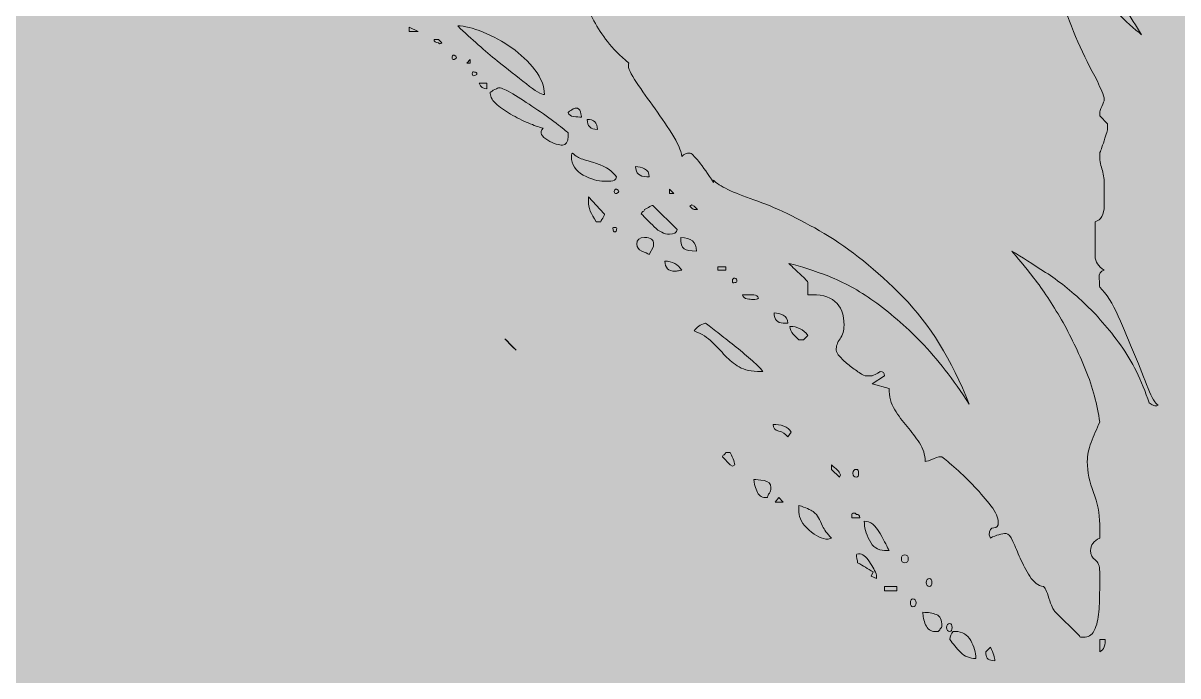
# Model space of a CAD drawing. Extents: x 885 to 2116, y -2379 to -620.
# Drawn here: x 1962.6 to 2052.8, y -774.4 to -723.3 of the extents above; entities that cross this region are included whole.
import ezdxf

# ---------------------------------------------------------------- set-up
doc = ezdxf.new("R2010")
doc.units = 0
doc.header["$MEASUREMENT"] = 0
doc.layers.add('Layer 1', color=7, linetype='Continuous')

# ---------------------------------------------------------------- blocks, each defined once
blk = doc.blocks.new('block 4')
at = {"layer": 'Layer 1', "true_color": 0x2e3543}
h = blk.add_hatch(color=159, dxfattribs=at)
h.dxf.hatch_style = 2
h.paths.add_polyline_path([(2116.111, -2379.24), (884.786, -2379.24), (884.786, -620.208), (2116.111, -620.208)])
blk = doc.blocks.new('block 3')
at = {"layer": 'Layer 1'}
blk.add_blockref('block 4', (0, 0), dxfattribs=at)
blk = doc.blocks.new('block 5')
at = {"layer": 'Layer 1', "true_color": 0xebe715}
h = blk.add_hatch(color=2, dxfattribs=at)
h.dxf.hatch_style = 2
edge = h.paths.add_edge_path()
edge.add_spline(control_points=[(2001.089, -748.887), (2000.776, -748.622), (2000.511, -748.285), (2000.208, -748.003), (2000.506, -748.348), (2000.801, -748.656), (2001.089, -748.887)], knot_values=[0, 0, 0, 0, 1, 1, 1, 2, 2, 2, 2], degree=3, periodic=1)
at = {"layer": 'Layer 1', "lineweight": 0}
for points in [[(1993.432, -723.977), (1992.728, -723.977), (1992.728, -723.624), (1993.432, -723.977)], [(1997.481, -726.178), (1997.481, -726.443), (1997.216, -726.443), (1997.481, -726.178)], [(2013.059, -736.651), (2013.059, -736.302), (2013.41, -736.651), (2013.059, -736.651)], [(2016.845, -742.637), (2016.845, -742.372), (2017.46, -742.372), (2017.46, -742.637), (2016.845, -742.637)], [(2021.949, -760.768), (2021.333, -760.768), (2021.598, -760.418), (2021.949, -760.768)], [(2029.871, -767.371), (2030.839, -767.371), (2030.839, -767.723), (2029.871, -767.723), (2029.871, -767.371)]]:
    blk.add_lwpolyline(points, dxfattribs=at)
for points, knots in [([(2085.856, -929.007), (2085.63, -928.87), (2085.406, -928.746), (2085.18, -928.61), (2085.18, -928.61), (2085.18, -716.487), (2085.18, -716.487), (2085.18, -682.754), (2057.734, -655.309), (2024, -655.309), (2024, -655.309), (976.897, -655.309), (976.897, -655.309), (943.162, -655.309), (915.717, -682.754), (915.717, -716.487), (915.717, -716.487), (915.717, -928.61), (915.717, -928.61), (915.491, -928.746), (915.267, -928.87), (915.04, -929.007), (915.04, -929.007), (915.281, -929.052), (915.717, -929.139), (915.717, -929.139), (915.717, -2282.962), (915.717, -2282.962), (915.717, -2316.695), (943.162, -2344.138), (976.897, -2344.138), (976.897, -2344.138), (2024, -2344.138), (2024, -2344.138), (2057.734, -2344.138), (2085.18, -2316.695), (2085.18, -2282.962), (2085.18, -2282.962), (2085.18, -929.139), (2085.18, -929.139), (2085.615, -929.052), (2085.856, -929.007), (2085.856, -929.007)], [0, 0, 0, 0, 1, 1, 1, 2, 2, 2, 3, 3, 3, 4, 4, 4, 5, 5, 5, 6, 6, 6, 7, 7, 7, 8, 8, 8, 9, 9, 9, 10, 10, 10, 11, 11, 11, 12, 12, 12, 13, 13, 13, 14, 14, 14, 14]), ([(2036.465, -682.379), (2036.412, -682.589), (2036.413, -682.754), (2036.473, -682.873), (2036.705, -683.461), (2037.044, -683.931), (2037.483, -684.283), (2037.924, -684.632), (2038.437, -684.692), (2039.025, -684.459), (2039.318, -684.34), (2039.538, -684.209), (2039.684, -684.061), (2039.75, -683.996), (2039.886, -683.942), (2039.982, -683.883), (2042.195, -684.972), (2044.279, -686.271), (2046.211, -687.769), (2046.367, -688.272), (2046.519, -688.778), (2046.638, -689.299), (2046.783, -689.945), (2046.887, -690.59), (2046.945, -691.236), (2047.003, -691.881), (2047.034, -692.41), (2047.034, -692.819), (2047.034, -693.289), (2046.916, -693.67), (2046.683, -693.962), (2046.446, -694.259), (2046.33, -694.7), (2046.33, -695.285), (2046.33, -696.107), (2046.491, -696.883), (2046.813, -697.617), (2047.136, -698.351), (2047.298, -699.07), (2047.298, -699.772), (2047.298, -700.244), (2047.238, -700.654), (2047.122, -701.007), (2047.003, -701.356), (2046.945, -701.769), (2046.945, -702.237), (2046.945, -702.237), (2046.945, -702.855), (2046.945, -702.855), (2046.945, -703.031), (2046.975, -703.176), (2047.034, -703.292), (2047.034, -703.353), (2047.092, -703.515), (2047.21, -703.779), (2047.326, -704.043), (2047.356, -704.206), (2047.298, -704.262), (2047.298, -704.322), (2047.21, -704.379), (2047.034, -704.439), (2046.857, -704.499), (2046.739, -704.555), (2046.683, -704.615), (2046.622, -704.671), (2046.55, -704.777), (2046.462, -704.922), (2046.374, -705.07), (2046.33, -705.172), (2046.33, -705.229), (2046.33, -705.642), (2046.388, -705.921), (2046.506, -706.065), (2046.622, -706.213), (2046.739, -706.33), (2046.857, -706.417), (2046.975, -706.506), (2047.092, -706.58), (2047.21, -706.64), (2047.326, -706.696), (2047.386, -706.845), (2047.386, -707.077), (2047.386, -707.137), (2047.37, -707.165), (2047.342, -707.165), (2047.312, -707.165), (2047.298, -707.197), (2047.298, -707.254), (2047.298, -707.254), (2047.298, -707.43), (2047.298, -707.43), (2047.298, -707.43), (2047.122, -707.782), (2047.122, -707.782), (2047.064, -707.903), (2047.034, -707.987), (2047.034, -708.047), (2047.034, -708.163), (2047.078, -708.442), (2047.166, -708.883), (2047.254, -709.324), (2047.298, -709.575), (2047.298, -709.631), (2047.298, -709.691), (2047.254, -709.807), (2047.166, -709.984), (2047.078, -710.16), (2047.034, -710.277), (2047.034, -710.337), (2047.034, -710.337), (2047.034, -710.597), (2047.034, -710.597), (2047.034, -710.717), (2047.064, -710.834), (2047.122, -710.95), (2047.18, -711.07), (2047.238, -711.159), (2047.298, -711.215), (2047.415, -711.511), (2047.503, -711.934), (2047.562, -712.492), (2047.619, -713.049), (2047.649, -713.388), (2047.649, -713.504), (2047.649, -713.564), (2047.547, -713.755), (2047.342, -714.075), (2047.136, -714.4), (2047.034, -714.619), (2047.034, -714.735), (2047.034, -714.795), (2047.078, -714.897), (2047.166, -715.045), (2047.254, -715.19), (2047.298, -715.296), (2047.298, -715.352), (2047.298, -715.352), (2047.298, -715.529), (2047.298, -715.529), (2047.298, -715.529), (2047.386, -715.705), (2047.386, -715.705), (2047.386, -716.114), (2047.21, -716.425), (2046.857, -716.629), (2046.506, -716.834), (2046.33, -717.173), (2046.33, -717.642), (2046.33, -717.818), (2046.432, -718.139), (2046.638, -718.608), (2046.843, -719.077), (2047.122, -719.621), (2047.475, -720.238), (2047.825, -720.852), (2048.222, -721.501), (2048.662, -722.174), (2049.102, -722.848), (2049.527, -723.536), (2049.938, -724.242), (2049.938, -724.242), (2049.762, -724.065), (2049.762, -724.065), (2048.411, -723.011), (2047.21, -721.631), (2046.153, -719.928), (2045.097, -718.227), (2044.217, -716.439), (2043.513, -714.559), (2042.81, -712.682), (2042.324, -710.82), (2042.062, -708.971), (2041.797, -707.123), (2041.811, -705.493), (2042.104, -704.086), (2041.753, -705.377), (2041.577, -706.978), (2041.577, -708.883), (2041.577, -710.791), (2041.753, -712.816), (2042.104, -714.958), (2042.457, -717.098), (2042.998, -719.285), (2043.734, -721.515), (2044.466, -723.744), (2045.39, -725.857), (2046.506, -727.85), (2046.622, -728.146), (2046.739, -728.407), (2046.857, -728.644), (2046.975, -728.876), (2047.034, -729.113), (2047.034, -729.346), (2047.034, -729.406), (2046.975, -729.568), (2046.857, -729.832), (2046.739, -730.093), (2046.683, -730.256), (2046.683, -730.316), (2046.683, -730.316), (2046.683, -730.58), (2046.683, -730.58), (2046.683, -730.58), (2047.298, -731.194), (2047.298, -731.194), (2047.298, -731.194), (2047.298, -731.547), (2047.298, -731.547), (2047.298, -731.667), (2047.21, -731.988), (2047.034, -732.517), (2046.857, -733.042), (2046.739, -733.367), (2046.683, -733.483), (2046.683, -733.483), (2046.683, -733.572), (2046.683, -733.572), (2046.683, -733.984), (2046.739, -734.365), (2046.857, -734.714), (2046.975, -735.067), (2047.034, -735.451), (2047.034, -735.861), (2047.034, -736.27), (2047.034, -736.845), (2047.034, -737.575), (2047.034, -738.312), (2046.799, -738.735), (2046.33, -738.852), (2046.33, -738.852), (2046.33, -740.259), (2046.33, -740.259), (2046.33, -740.672), (2046.33, -741.095), (2046.33, -741.536), (2046.33, -741.977), (2046.563, -742.344), (2047.034, -742.637), (2046.739, -742.697), (2046.607, -742.915), (2046.638, -743.296), (2046.667, -743.681), (2046.683, -743.9), (2046.683, -743.956), (2047.21, -744.485), (2047.694, -745.25), (2048.134, -746.245), (2048.573, -747.243), (2048.998, -748.242), (2049.411, -749.24), (2049.82, -750.238), (2050.173, -751.117), (2050.466, -751.879), (2050.76, -752.644), (2051.023, -753.082), (2051.259, -753.198), (2051.141, -753.318), (2050.907, -753.258), (2050.554, -753.025), (2049.967, -751.261), (2049.219, -749.752), (2048.31, -748.489), (2047.4, -747.229), (2046.446, -746.129), (2045.45, -745.191), (2044.451, -744.252), (2043.453, -743.459), (2042.457, -742.813), (2041.458, -742.168), (2040.578, -741.611), (2039.817, -741.141), (2040.226, -741.611), (2040.799, -742.316), (2041.533, -743.254), (2042.266, -744.192), (2042.986, -745.279), (2043.69, -746.51), (2044.393, -747.741), (2045.023, -749.049), (2045.582, -750.425), (2046.139, -751.804), (2046.506, -753.169), (2046.683, -754.521), (2046.446, -755.046), (2046.226, -755.575), (2046.021, -756.104), (2045.815, -756.634), (2045.714, -757.131), (2045.714, -757.6), (2045.714, -758.422), (2045.875, -759.23), (2046.197, -760.02), (2046.52, -760.813), (2046.683, -761.649), (2046.683, -762.528), (2046.683, -762.528), (2046.683, -763.586), (2046.683, -763.586), (2046.212, -763.822), (2045.977, -764.143), (2045.977, -764.553), (2045.977, -764.905), (2046.095, -765.156), (2046.33, -765.3), (2046.563, -765.449), (2046.683, -765.755), (2046.683, -766.224), (2046.683, -766.461), (2046.683, -766.856), (2046.683, -767.413), (2046.683, -767.974), (2046.667, -768.545), (2046.638, -769.131), (2046.607, -769.716), (2046.506, -770.232), (2046.33, -770.672), (2046.153, -771.11), (2045.889, -771.332), (2045.538, -771.332), (2045.538, -771.332), (2045.362, -771.332), (2045.362, -771.332), (2045.362, -771.332), (2045.185, -771.332), (2045.185, -771.332), (2045.127, -771.332), (2045.097, -771.3), (2045.097, -771.244), (2045.097, -771.244), (2043.161, -769.307), (2043.161, -769.307), (2043.042, -769.191), (2042.898, -768.852), (2042.721, -768.295), (2042.545, -767.738), (2042.399, -767.431), (2042.28, -767.371), (2041.87, -767.311), (2041.518, -767.05), (2041.224, -766.577), (2040.931, -766.108), (2040.681, -765.639), (2040.476, -765.17), (2040.27, -764.701), (2040.081, -764.26), (2039.905, -763.85), (2039.728, -763.441), (2039.552, -763.233), (2039.376, -763.233), (2039.025, -763.233), (2038.614, -763.353), (2038.144, -763.586), (2038.144, -763.586), (2038.056, -763.322), (2038.056, -763.322), (2038.056, -762.969), (2038.173, -762.792), (2038.407, -762.792), (2038.642, -762.792), (2038.76, -762.648), (2038.76, -762.351), (2038.76, -762.002), (2038.57, -761.576), (2038.189, -761.078), (2037.806, -760.581), (2037.381, -760.08), (2036.912, -759.579), (2036.441, -759.081), (2035.957, -758.612), (2035.46, -758.171), (2034.961, -757.73), (2034.592, -757.424), (2034.36, -757.247), (2034.242, -757.191), (2034.021, -757.233), (2033.7, -757.381), (2033.376, -757.526), (2033.157, -757.6), (2033.039, -757.6), (2033.039, -757.071), (2032.893, -756.588), (2032.599, -756.146), (2032.305, -755.709), (2031.982, -755.283), (2031.631, -754.873), (2031.278, -754.461), (2030.956, -754.023), (2030.663, -753.55), (2030.368, -753.082), (2030.222, -752.524), (2030.222, -751.879), (2030.222, -751.879), (2028.903, -751.526), (2028.903, -751.526), (2028.903, -751.526), (2029.871, -750.912), (2029.871, -750.912), (2029.871, -750.676), (2029.753, -750.559), (2029.519, -750.559), (2029.46, -750.619), (2029.372, -750.676), (2029.254, -750.736), (2029.254, -750.736), (2028.903, -750.912), (2028.903, -750.912), (2028.903, -750.912), (2028.462, -750.912), (2028.462, -750.912), (2028.344, -750.912), (2028.155, -750.824), (2027.891, -750.648), (2027.626, -750.471), (2027.361, -750.281), (2027.098, -750.076), (2026.834, -749.871), (2026.6, -749.649), (2026.393, -749.413), (2026.187, -749.18), (2026.086, -749.004), (2026.086, -748.887), (2026.086, -748.595), (2026.187, -748.302), (2026.393, -748.005), (2026.6, -747.713), (2026.702, -747.36), (2026.702, -746.951), (2026.702, -745.25), (2025.764, -744.457), (2023.885, -744.573), (2023.885, -744.573), (2023.885, -743.607), (2023.885, -743.607), (2023.885, -743.547), (2023.709, -743.357), (2023.358, -743.032), (2023.005, -742.711), (2022.682, -742.404), (2022.39, -742.108), (2023.328, -742.344), (2024.37, -742.682), (2025.513, -743.12), (2026.657, -743.561), (2027.83, -744.207), (2029.035, -745.057), (2030.236, -745.91), (2031.469, -746.979), (2032.732, -748.27), (2033.993, -749.561), (2035.24, -751.176), (2036.473, -753.11), (2035.122, -749.649), (2033.405, -746.862), (2031.323, -744.75), (2029.24, -742.637), (2027.187, -740.979), (2025.162, -739.776), (2023.137, -738.573), (2021.303, -737.695), (2019.661, -737.137), (2018.017, -736.58), (2016.961, -736.065), (2016.492, -735.596), (2016.492, -735.596), (2016.492, -735.772), (2016.492, -735.772), (2016.081, -735.127), (2015.7, -734.584), (2015.347, -734.143), (2014.996, -733.702), (2014.76, -733.483), (2014.643, -733.483), (2014.409, -733.483), (2014.204, -733.572), (2014.028, -733.748), (2013.968, -733.279), (2013.705, -732.679), (2013.236, -731.942), (2012.765, -731.211), (2012.268, -730.478), (2011.738, -729.744), (2011.211, -729.011), (2010.74, -728.333), (2010.331, -727.719), (2009.92, -727.102), (2009.772, -726.679), (2009.89, -726.443), (2009.186, -725.857), (2008.627, -725.3), (2008.218, -724.77), (2007.808, -724.242), (2007.455, -723.699), (2007.162, -723.141), (2006.867, -722.583), (2006.56, -722.04), (2006.238, -721.515), (2005.915, -720.986), (2005.548, -720.428), (2005.137, -719.839), (2004.844, -719.49), (2004.447, -719.152), (2003.95, -718.831), (2003.451, -718.506), (2002.938, -718.185), (2002.409, -717.86), (2001.881, -717.539), (2001.396, -717.201), (2000.957, -716.848), (2000.516, -716.495), (2000.209, -716.114), (2000.033, -715.705), (2000.033, -715.705), (2000.209, -715.352), (2000.209, -715.352), (2000.267, -715.236), (2000.326, -715.148), (2000.385, -715.088), (2000.267, -714.502), (2000.003, -714.075), (1999.592, -713.811), (1999.181, -713.546), (1998.742, -713.299), (1998.273, -713.063), (1997.802, -712.831), (1997.377, -712.58), (1996.996, -712.315), (1996.613, -712.051), (1996.424, -711.656), (1996.424, -711.127), (1993.96, -710.012), (1992.036, -709.032), (1990.659, -708.178), (1989.28, -707.328), (1988.355, -706.608), (1987.887, -706.023), (1989.176, -706.784), (1990.585, -707.342), (1992.112, -707.695), (1992.112, -707.695), (1992.112, -707.43), (1992.112, -707.43), (1992.112, -707.43), (1992.463, -707.782), (1992.463, -707.782), (1995.045, -708.428), (1997.393, -708.562), (1999.506, -708.178), (2001.617, -707.797), (2003.347, -707.462), (2004.698, -707.165), (2004.111, -707.165), (2003.275, -707.095), (2002.19, -706.947), (2001.104, -706.802), (1999.915, -706.566), (1998.624, -706.241), (1997.333, -705.921), (1996.014, -705.479), (1994.664, -704.922), (1993.313, -704.365), (1992.112, -703.705), (1991.056, -702.943), (1991.056, -702.943), (1991.056, -702.855), (1991.056, -702.855), (1991.056, -702.855), (1990.432, -702.423), (1990.432, -702.423), (1990.296, -702.302), (1990.095, -702.183), (1989.999, -702.061), (1989.999, -702.061), (1989.911, -702.061), (1989.911, -702.061), (1989.5, -701.709), (1989.015, -701.328), (1988.458, -700.919), (1987.9, -700.509), (1987.387, -700.11), (1986.918, -699.73), (1986.447, -699.349), (1986.038, -699.024), (1985.685, -698.76), (1985.335, -698.495), (1985.158, -698.336), (1985.158, -698.276), (1985.04, -698.044), (1984.907, -697.719), (1984.761, -697.31), (1984.615, -696.897), (1984.454, -696.488), (1984.278, -696.075), (1984.101, -695.666), (1983.925, -695.285), (1983.751, -694.932), (1983.574, -694.58), (1983.398, -694.315), (1983.221, -694.139), (1983.103, -694.022), (1982.839, -693.92), (1982.429, -693.832), (1982.019, -693.744), (1981.754, -693.73), (1981.638, -693.79), (1981.814, -693.028), (1981.652, -692.308), (1981.152, -691.631), (1980.653, -690.957), (1980.066, -690.312), (1979.393, -689.694), (1978.717, -689.08), (1978.057, -688.505), (1977.412, -687.98), (1976.766, -687.451), (1976.385, -686.953), (1976.269, -686.481), (1976.15, -685.955), (1976.15, -685.514), (1976.269, -685.162), (1976.385, -684.809), (1976.269, -684.4), (1975.916, -683.931), (1975.622, -683.578), (1975.241, -683.197), (1974.772, -682.784), (1974.302, -682.375), (1973.773, -681.994), (1973.188, -681.641), (1972.6, -681.289), (1972.013, -680.996), (1971.427, -680.763), (1970.84, -680.526), (1970.341, -680.41), (1969.93, -680.41), (1969.579, -680.41), (1969.271, -680.484), (1969.006, -680.629), (1968.743, -680.777), (1968.434, -680.851), (1968.082, -680.851), (1967.907, -680.851), (1967.627, -680.763), (1967.246, -680.586), (1966.944, -680.447), (1966.594, -680.291), (1966.237, -680.131), (1966.237, -680.131), (2024, -680.131), (2024, -680.131), (2028.384, -680.131), (2032.57, -680.951), (2036.465, -682.379)], [0, 0, 0, 0, 1, 1, 1, 2, 2, 2, 3, 3, 3, 4, 4, 4, 5, 5, 5, 6, 6, 6, 7, 7, 7, 8, 8, 8, 9, 9, 9, 10, 10, 10, 11, 11, 11, 12, 12, 12, 13, 13, 13, 14, 14, 14, 15, 15, 15, 16, 16, 16, 17, 17, 17, 18, 18, 18, 19, 19, 19, 20, 20, 20, 21, 21, 21, 22, 22, 22, 23, 23, 23, 24, 24, 24, 25, 25, 25, 26, 26, 26, 27, 27, 27, 28, 28, 28, 29, 29, 29, 30, 30, 30, 31, 31, 31, 32, 32, 32, 33, 33, 33, 34, 34, 34, 35, 35, 35, 36, 36, 36, 37, 37, 37, 38, 38, 38, 39, 39, 39, 40, 40, 40, 41, 41, 41, 42, 42, 42, 43, 43, 43, 44, 44, 44, 45, 45, 45, 46, 46, 46, 47, 47, 47, 48, 48, 48, 49, 49, 49, 50, 50, 50, 51, 51, 51, 52, 52, 52, 53, 53, 53, 54, 54, 54, 55, 55, 55, 56, 56, 56, 57, 57, 57, 58, 58, 58, 59, 59, 59, 60, 60, 60, 61, 61, 61, 62, 62, 62, 63, 63, 63, 64, 64, 64, 65, 65, 65, 66, 66, 66, 67, 67, 67, 68, 68, 68, 69, 69, 69, 70, 70, 70, 71, 71, 71, 72, 72, 72, 73, 73, 73, 74, 74, 74, 75, 75, 75, 76, 76, 76, 77, 77, 77, 78, 78, 78, 79, 79, 79, 80, 80, 80, 81, 81, 81, 82, 82, 82, 83, 83, 83, 84, 84, 84, 85, 85, 85, 86, 86, 86, 87, 87, 87, 88, 88, 88, 89, 89, 89, 90, 90, 90, 91, 91, 91, 92, 92, 92, 93, 93, 93, 94, 94, 94, 95, 95, 95, 96, 96, 96, 97, 97, 97, 98, 98, 98, 99, 99, 99, 100, 100, 100, 101, 101, 101, 102, 102, 102, 103, 103, 103, 104, 104, 104, 105, 105, 105, 106, 106, 106, 107, 107, 107, 108, 108, 108, 109, 109, 109, 110, 110, 110, 111, 111, 111, 112, 112, 112, 113, 113, 113, 114, 114, 114, 115, 115, 115, 116, 116, 116, 117, 117, 117, 118, 118, 118, 119, 119, 119, 120, 120, 120, 121, 121, 121, 122, 122, 122, 123, 123, 123, 124, 124, 124, 125, 125, 125, 126, 126, 126, 127, 127, 127, 128, 128, 128, 129, 129, 129, 130, 130, 130, 131, 131, 131, 132, 132, 132, 133, 133, 133, 134, 134, 134, 135, 135, 135, 136, 136, 136, 137, 137, 137, 138, 138, 138, 139, 139, 139, 140, 140, 140, 141, 141, 141, 142, 142, 142, 143, 143, 143, 144, 144, 144, 145, 145, 145, 146, 146, 146, 147, 147, 147, 148, 148, 148, 149, 149, 149, 150, 150, 150, 151, 151, 151, 152, 152, 152, 153, 153, 153, 154, 154, 154, 155, 155, 155, 156, 156, 156, 157, 157, 157, 158, 158, 158, 159, 159, 159, 160, 160, 160, 161, 161, 161, 162, 162, 162, 163, 163, 163, 164, 164, 164, 165, 165, 165, 166, 166, 166, 167, 167, 167, 168, 168, 168, 169, 169, 169, 170, 170, 170, 171, 171, 171, 172, 172, 172, 173, 173, 173, 174, 174, 174, 175, 175, 175, 176, 176, 176, 177, 177, 177, 178, 178, 178, 179, 179, 179, 180, 180, 180, 181, 181, 181, 182, 182, 182, 183, 183, 183, 184, 184, 184, 185, 185, 185, 186, 186, 186, 187, 187, 187, 188, 188, 188, 189, 189, 189, 190, 190, 190, 191, 191, 191, 192, 192, 192, 193, 193, 193, 194, 194, 194, 195, 195, 195, 196, 196, 196, 197, 197, 197, 198, 198, 198, 199, 199, 199, 200, 200, 200, 201, 201, 201, 202, 202, 202, 203, 203, 203, 204, 204, 204, 205, 205, 205, 206, 206, 206, 207, 207, 207, 208, 208, 208, 209, 209, 209, 210, 210, 210, 211, 211, 211, 212, 212, 212, 213, 213, 213, 214, 214, 214, 215, 215, 215, 216, 216, 216, 217, 217, 217, 217]), ([(1996.512, -723.536), (1997.04, -723.536), (1997.699, -723.699), (1998.493, -724.023), (1999.285, -724.344), (2000.033, -724.757), (2000.737, -725.254), (2001.44, -725.755), (2002.042, -726.326), (2002.541, -726.972), (2003.04, -727.617), (2003.289, -728.263), (2003.289, -728.908), (2003.054, -728.908), (2002.585, -728.63), (2001.881, -728.072), (2001.178, -727.515), (2000.414, -726.912), (1999.592, -726.266), (1998.654, -725.504), (1997.625, -724.594), (1996.512, -723.536)], [0, 0, 0, 0, 1, 1, 1, 2, 2, 2, 3, 3, 3, 4, 4, 4, 5, 5, 5, 6, 6, 6, 7, 7, 7, 7]), ([(1995.015, -724.594), (1995.015, -724.594), (1995.28, -724.859), (1995.28, -724.859), (1995.222, -724.919), (1995.162, -724.947), (1995.103, -724.947), (1995.103, -724.947), (1995.015, -724.859), (1995.015, -724.859), (1994.781, -724.859), (1994.664, -724.77), (1994.664, -724.594), (1994.664, -724.594), (1995.015, -724.594), (1995.015, -724.594)], [0, 0, 0, 0, 1, 1, 1, 2, 2, 2, 3, 3, 3, 4, 4, 4, 5, 5, 5, 5]), ([(1996.248, -725.825), (1996.483, -725.945), (1996.483, -726.062), (1996.248, -726.178), (1996.13, -726.178), (1996.071, -726.122), (1996.071, -726.002), (1996.071, -725.885), (1996.13, -725.825), (1996.248, -725.825)], [0, 0, 0, 0, 1, 1, 1, 2, 2, 2, 3, 3, 3, 3]), ([(1998.008, -727.279), (1998.008, -727.367), (1997.95, -727.409), (1997.832, -727.409), (1997.714, -727.469), (1997.657, -727.427), (1997.657, -727.279), (1997.657, -727.134), (1997.714, -727.088), (1997.832, -727.148), (1997.95, -727.148), (1998.008, -727.191), (1998.008, -727.279)], [0, 0, 0, 0, 1, 1, 1, 2, 2, 2, 3, 3, 3, 4, 4, 4, 4]), ([(1998.8, -728.026), (1998.8, -728.026), (1998.8, -728.467), (1998.8, -728.467), (1998.505, -728.467), (1998.301, -728.319), (1998.185, -728.026), (1998.185, -728.026), (1998.8, -728.026), (1998.8, -728.026)], [0, 0, 0, 0, 1, 1, 1, 2, 2, 2, 3, 3, 3, 3]), ([(2002.19, -731.194), (2001.749, -731.018), (2001.294, -730.799), (2000.825, -730.534), (2000.354, -730.27), (1999.945, -729.995), (1999.592, -729.698), (1999.241, -729.406), (1999.064, -729.113), (1999.064, -728.82), (1999.064, -728.82), (1999.064, -728.732), (1999.064, -728.732), (1999.123, -728.672), (1999.241, -728.598), (1999.417, -728.509), (1999.592, -728.422), (1999.71, -728.379), (1999.768, -728.379), (1999.945, -728.379), (2000.298, -728.541), (2000.825, -728.862), (2001.354, -729.187), (2001.926, -729.554), (2002.541, -729.963), (2003.158, -730.376), (2003.714, -730.771), (2004.213, -731.152), (2004.712, -731.533), (2005.019, -731.783), (2005.137, -731.899), (2005.137, -731.899), (2005.137, -732.164), (2005.137, -732.164), (2005.137, -732.633), (2004.99, -732.866), (2004.698, -732.866), (2004.58, -732.866), (2004.419, -732.838), (2004.213, -732.778), (2004.006, -732.721), (2003.788, -732.619), (2003.553, -732.471), (2003.319, -732.326), (2003.158, -732.178), (2003.07, -732.03), (2002.982, -731.885), (2003.026, -731.723), (2003.202, -731.547), (2002.966, -731.49), (2002.629, -731.371), (2002.19, -731.194)], [0, 0, 0, 0, 1, 1, 1, 2, 2, 2, 3, 3, 3, 4, 4, 4, 5, 5, 5, 6, 6, 6, 7, 7, 7, 8, 8, 8, 9, 9, 9, 10, 10, 10, 11, 11, 11, 12, 12, 12, 13, 13, 13, 14, 14, 14, 15, 15, 15, 16, 16, 16, 17, 17, 17, 17]), ([(2005.137, -730.316), (2005.195, -730.256), (2005.299, -730.182), (2005.446, -730.093), (2005.592, -730.005), (2005.694, -729.963), (2005.754, -729.963), (2005.93, -729.963), (2006.047, -730.065), (2006.105, -730.27), (2006.164, -730.478), (2006.193, -730.609), (2006.193, -730.668), (2006.017, -730.668), (2005.812, -730.654), (2005.578, -730.623), (2005.343, -730.594), (2005.195, -730.492), (2005.137, -730.316)], [0, 0, 0, 0, 1, 1, 1, 2, 2, 2, 3, 3, 3, 4, 4, 4, 5, 5, 5, 6, 6, 6, 6]), ([(2006.634, -730.845), (2007.162, -730.845), (2007.427, -731.106), (2007.427, -731.635), (2006.899, -731.635), (2006.634, -731.371), (2006.634, -730.845)], [0, 0, 0, 0, 1, 1, 1, 2, 2, 2, 2]), ([(2006.326, -735.201), (2005.71, -734.876), (2005.402, -734.393), (2005.402, -733.748), (2005.402, -733.748), (2005.402, -733.66), (2005.402, -733.66), (2005.402, -733.543), (2005.432, -733.483), (2005.49, -733.483), (2005.724, -733.72), (2005.987, -733.878), (2006.282, -733.967), (2006.574, -734.054), (2006.867, -734.143), (2007.162, -734.231), (2007.455, -734.319), (2007.747, -734.439), (2008.042, -734.584), (2008.335, -734.732), (2008.627, -734.979), (2008.922, -735.332), (2008.864, -735.568), (2008.716, -735.685), (2008.483, -735.685), (2008.246, -735.685), (2008.072, -735.685), (2007.954, -735.685), (2007.484, -735.685), (2006.941, -735.522), (2006.326, -735.201)], [0, 0, 0, 0, 1, 1, 1, 2, 2, 2, 3, 3, 3, 4, 4, 4, 5, 5, 5, 6, 6, 6, 7, 7, 7, 8, 8, 8, 9, 9, 9, 10, 10, 10, 10]), ([(2010.419, -734.542), (2010.652, -734.542), (2010.888, -734.598), (2011.123, -734.714), (2011.358, -734.834), (2011.476, -735.039), (2011.476, -735.332), (2011.476, -735.332), (2011.299, -735.332), (2011.299, -735.332), (2010.712, -735.332), (2010.419, -735.067), (2010.419, -734.542)], [0, 0, 0, 0, 1, 1, 1, 2, 2, 2, 3, 3, 3, 4, 4, 4, 4]), ([(2008.747, -736.475), (2008.747, -736.358), (2008.804, -736.302), (2008.922, -736.302), (2009.157, -736.418), (2009.157, -736.535), (2008.922, -736.651), (2008.804, -736.651), (2008.747, -736.594), (2008.747, -736.475)], [0, 0, 0, 0, 1, 1, 1, 2, 2, 2, 3, 3, 3, 3]), ([(2007.954, -738.238), (2008.012, -738.238), (2007.998, -738.312), (2007.91, -738.457), (2007.823, -738.605), (2007.747, -738.735), (2007.691, -738.852), (2007.691, -738.852), (2007.338, -738.852), (2007.338, -738.852), (2006.927, -738.266), (2006.723, -737.737), (2006.723, -737.268), (2006.723, -737.268), (2006.723, -736.916), (2006.723, -736.916), (2006.723, -736.916), (2007.954, -738.238), (2007.954, -738.238)], [0, 0, 0, 0, 1, 1, 1, 2, 2, 2, 3, 3, 3, 4, 4, 4, 5, 5, 5, 6, 6, 6, 6]), ([(2010.858, -738.238), (2010.858, -738.178), (2010.903, -738.118), (2010.991, -738.062), (2011.079, -738.002), (2011.123, -737.942), (2011.123, -737.885), (2011.239, -737.825), (2011.372, -737.751), (2011.52, -737.663), (2011.664, -737.575), (2011.769, -737.561), (2011.827, -737.621), (2011.827, -737.621), (2013.675, -739.469), (2013.675, -739.469), (2013.617, -739.705), (2013.41, -739.822), (2013.059, -739.822), (2012.649, -739.822), (2012.252, -739.631), (2011.871, -739.247), (2011.488, -738.866), (2011.151, -738.531), (2010.858, -738.238)], [0, 0, 0, 0, 1, 1, 1, 2, 2, 2, 3, 3, 3, 4, 4, 4, 5, 5, 5, 6, 6, 6, 7, 7, 7, 8, 8, 8, 8]), ([(2014.643, -737.621), (2014.643, -737.621), (2014.82, -737.533), (2014.82, -737.533), (2014.82, -737.533), (2014.996, -737.621), (2014.996, -737.621), (2014.996, -737.621), (2015.084, -737.709), (2015.084, -737.709), (2015.084, -737.709), (2015.259, -737.885), (2015.259, -737.885), (2015.259, -737.885), (2014.996, -737.885), (2014.996, -737.885), (2014.936, -737.885), (2014.878, -737.857), (2014.82, -737.797), (2014.82, -737.797), (2014.643, -737.621), (2014.643, -737.621)], [0, 0, 0, 0, 1, 1, 1, 2, 2, 2, 3, 3, 3, 4, 4, 4, 5, 5, 5, 6, 6, 6, 7, 7, 7, 7]), ([(2008.922, -739.469), (2008.922, -739.586), (2008.878, -739.646), (2008.79, -739.646), (2008.703, -739.646), (2008.659, -739.586), (2008.659, -739.469), (2008.599, -739.353), (2008.643, -739.293), (2008.79, -739.293), (2008.936, -739.293), (2008.98, -739.353), (2008.922, -739.469)], [0, 0, 0, 0, 1, 1, 1, 2, 2, 2, 3, 3, 3, 4, 4, 4, 4]), ([(2011.123, -740.086), (2011.592, -740.086), (2011.827, -740.259), (2011.827, -740.612), (2011.827, -740.612), (2011.827, -740.789), (2011.827, -740.789), (2011.827, -740.789), (2011.476, -741.406), (2011.476, -741.406), (2011.358, -741.346), (2011.167, -741.258), (2010.903, -741.141), (2010.638, -741.025), (2010.507, -740.849), (2010.507, -740.612), (2010.507, -740.259), (2010.712, -740.086), (2011.123, -740.086)], [0, 0, 0, 0, 1, 1, 1, 2, 2, 2, 3, 3, 3, 4, 4, 4, 5, 5, 5, 6, 6, 6, 6]), ([(2013.94, -740.086), (2014.76, -740.086), (2015.172, -740.436), (2015.172, -741.141), (2014.702, -741.141), (2014.379, -741.085), (2014.204, -740.965), (2014.028, -740.849), (2013.94, -740.555), (2013.94, -740.086)], [0, 0, 0, 0, 1, 1, 1, 2, 2, 2, 3, 3, 3, 3]), ([(2014.028, -742.637), (2013.968, -742.637), (2013.88, -742.651), (2013.763, -742.682), (2013.645, -742.711), (2013.557, -742.725), (2013.499, -742.725), (2012.972, -742.725), (2012.707, -742.461), (2012.707, -741.935), (2013.292, -741.935), (2013.734, -742.168), (2014.028, -742.637)], [0, 0, 0, 0, 1, 1, 1, 2, 2, 2, 3, 3, 3, 4, 4, 4, 4]), ([(2017.989, -743.473), (2017.989, -743.328), (2018.045, -743.254), (2018.163, -743.254), (2018.282, -743.314), (2018.34, -743.385), (2018.34, -743.473), (2018.34, -743.561), (2018.282, -743.607), (2018.163, -743.607), (2018.045, -743.663), (2017.989, -743.621), (2017.989, -743.473)], [0, 0, 0, 0, 1, 1, 1, 2, 2, 2, 3, 3, 3, 4, 4, 4, 4]), ([(2018.781, -744.573), (2018.781, -744.573), (2019.22, -744.573), (2019.22, -744.573), (2019.336, -744.573), (2019.485, -744.573), (2019.661, -744.573), (2019.838, -744.573), (2019.954, -744.661), (2020.012, -744.838), (2019.954, -744.898), (2019.806, -744.926), (2019.573, -744.926), (2019.455, -744.926), (2019.308, -744.912), (2019.132, -744.88), (2018.956, -744.852), (2018.838, -744.75), (2018.781, -744.573)], [0, 0, 0, 0, 1, 1, 1, 2, 2, 2, 3, 3, 3, 4, 4, 4, 5, 5, 5, 6, 6, 6, 6]), ([(2021.245, -745.981), (2021.479, -745.981), (2021.714, -746.041), (2021.949, -746.157), (2022.183, -746.277), (2022.301, -746.482), (2022.301, -746.775), (2022.301, -746.775), (2021.949, -746.775), (2021.949, -746.775), (2021.479, -746.775), (2021.245, -746.51), (2021.245, -745.981)], [0, 0, 0, 0, 1, 1, 1, 2, 2, 2, 3, 3, 3, 4, 4, 4, 4]), ([(2017.416, -749.328), (2017.093, -748.975), (2016.756, -748.623), (2016.404, -748.27), (2016.052, -747.917), (2015.582, -747.624), (2014.996, -747.392), (2015.172, -747.099), (2015.465, -746.891), (2015.876, -746.775), (2016.109, -746.951), (2016.433, -747.201), (2016.845, -747.522), (2017.254, -747.847), (2017.68, -748.182), (2018.12, -748.535), (2018.56, -748.887), (2018.985, -749.24), (2019.397, -749.589), (2019.806, -749.942), (2020.13, -750.267), (2020.365, -750.559), (2020.365, -750.559), (2020.188, -750.559), (2020.188, -750.559), (2019.485, -750.559), (2018.926, -750.443), (2018.516, -750.207), (2018.106, -749.974), (2017.739, -749.677), (2017.416, -749.328)], [0, 0, 0, 0, 1, 1, 1, 2, 2, 2, 3, 3, 3, 4, 4, 4, 5, 5, 5, 6, 6, 6, 7, 7, 7, 8, 8, 8, 9, 9, 9, 10, 10, 10, 10]), ([(2022.478, -747.039), (2023.063, -747.039), (2023.534, -747.272), (2023.885, -747.741), (2023.885, -747.741), (2023.534, -748.094), (2023.534, -748.094), (2023.534, -748.094), (2023.181, -748.094), (2023.181, -748.094), (2023.063, -747.977), (2022.917, -747.829), (2022.74, -747.652), (2022.566, -747.48), (2022.478, -747.272), (2022.478, -747.039)], [0, 0, 0, 0, 1, 1, 1, 2, 2, 2, 3, 3, 3, 4, 4, 4, 5, 5, 5, 5]), ([(2001.089, -748.887), (2000.776, -748.622), (2000.511, -748.285), (2000.208, -748.003), (2000.506, -748.348), (2000.801, -748.656), (2001.089, -748.887)], [0, 0, 0, 0, 1, 1, 1, 2, 2, 2, 2]), ([(2021.598, -755.222), (2021.303, -755.166), (2021.156, -754.99), (2021.156, -754.697), (2021.45, -754.697), (2021.728, -754.739), (2021.993, -754.828), (2022.257, -754.916), (2022.448, -755.078), (2022.566, -755.311), (2022.566, -755.311), (2022.301, -755.664), (2022.301, -755.664), (2022.125, -755.431), (2021.89, -755.283), (2021.598, -755.222)], [0, 0, 0, 0, 1, 1, 1, 2, 2, 2, 3, 3, 3, 4, 4, 4, 5, 5, 5, 5]), ([(2018.163, -757.864), (2018.163, -757.864), (2017.989, -757.953), (2017.989, -757.953), (2017.989, -757.953), (2017.813, -757.864), (2017.813, -757.864), (2017.813, -757.864), (2017.195, -757.247), (2017.195, -757.247), (2017.195, -757.191), (2017.239, -757.131), (2017.328, -757.071), (2017.416, -757.015), (2017.46, -756.955), (2017.46, -756.894), (2017.46, -756.894), (2017.813, -756.894), (2017.813, -756.894), (2017.869, -757.015), (2017.945, -757.177), (2018.032, -757.381), (2018.12, -757.586), (2018.163, -757.748), (2018.163, -757.864)], [0, 0, 0, 0, 1, 1, 1, 2, 2, 2, 3, 3, 3, 4, 4, 4, 5, 5, 5, 6, 6, 6, 7, 7, 7, 8, 8, 8, 8]), ([(2026.437, -758.655), (2026.437, -758.655), (2026.351, -758.831), (2026.351, -758.831), (2026.351, -758.831), (2025.733, -758.217), (2025.733, -758.217), (2025.733, -758.217), (2025.733, -757.864), (2025.733, -757.864), (2025.792, -757.924), (2025.91, -758.027), (2026.086, -758.171), (2026.263, -758.32), (2026.351, -758.422), (2026.351, -758.482), (2026.351, -758.482), (2026.437, -758.655), (2026.437, -758.655)], [0, 0, 0, 0, 1, 1, 1, 2, 2, 2, 3, 3, 3, 4, 4, 4, 5, 5, 5, 6, 6, 6, 6]), ([(2027.405, -758.524), (2027.405, -758.32), (2027.494, -758.217), (2027.67, -758.217), (2027.786, -758.217), (2027.846, -758.32), (2027.846, -758.524), (2027.846, -758.732), (2027.786, -758.831), (2027.67, -758.831), (2027.494, -758.831), (2027.405, -758.732), (2027.405, -758.524)], [0, 0, 0, 0, 1, 1, 1, 2, 2, 2, 3, 3, 3, 4, 4, 4, 4]), ([(2020.453, -759.095), (2020.804, -759.156), (2020.98, -759.332), (2020.98, -759.625), (2020.98, -759.625), (2020.98, -759.801), (2020.98, -759.801), (2020.98, -759.917), (2020.922, -760.037), (2020.804, -760.154), (2020.746, -760.27), (2020.718, -760.358), (2020.718, -760.418), (2020.718, -760.418), (2020.541, -760.418), (2020.541, -760.418), (2020.247, -760.418), (2020.026, -760.242), (2019.88, -759.889), (2019.733, -759.536), (2019.661, -759.244), (2019.661, -759.008), (2019.838, -759.008), (2020.1, -759.039), (2020.453, -759.095)], [0, 0, 0, 0, 1, 1, 1, 2, 2, 2, 3, 3, 3, 4, 4, 4, 5, 5, 5, 6, 6, 6, 7, 7, 7, 8, 8, 8, 8]), ([(2023.181, -761.032), (2023.709, -761.209), (2024.076, -761.371), (2024.282, -761.515), (2024.486, -761.663), (2024.633, -761.826), (2024.721, -762.002), (2024.809, -762.179), (2024.911, -762.397), (2025.03, -762.662), (2025.146, -762.926), (2025.383, -763.233), (2025.733, -763.586), (2025.733, -763.586), (2025.469, -763.674), (2025.469, -763.674), (2025, -763.674), (2024.502, -763.441), (2023.974, -762.969), (2023.446, -762.5), (2023.181, -762.03), (2023.181, -761.561), (2023.181, -761.561), (2023.181, -761.032), (2023.181, -761.032)], [0, 0, 0, 0, 1, 1, 1, 2, 2, 2, 3, 3, 3, 4, 4, 4, 5, 5, 5, 6, 6, 6, 7, 7, 7, 8, 8, 8, 8]), ([(2027.494, -761.649), (2027.494, -761.649), (2027.582, -761.649), (2027.582, -761.649), (2027.582, -761.649), (2027.67, -761.738), (2027.67, -761.738), (2027.846, -761.738), (2027.935, -761.826), (2027.935, -762.002), (2027.935, -762.002), (2027.317, -762.002), (2027.317, -762.002), (2027.317, -762.002), (2027.317, -761.738), (2027.317, -761.738), (2027.317, -761.678), (2027.347, -761.649), (2027.405, -761.649), (2027.405, -761.649), (2027.494, -761.649), (2027.494, -761.649)], [0, 0, 0, 0, 1, 1, 1, 2, 2, 2, 3, 3, 3, 4, 4, 4, 5, 5, 5, 6, 6, 6, 7, 7, 7, 7]), ([(2028.682, -763.762), (2028.418, -763.233), (2028.285, -762.736), (2028.285, -762.267), (2028.755, -762.267), (2029.166, -762.588), (2029.519, -763.233), (2029.871, -763.879), (2030.104, -764.32), (2030.222, -764.553), (2030.222, -764.553), (2029.871, -764.553), (2029.871, -764.553), (2029.342, -764.553), (2028.947, -764.288), (2028.682, -763.762)], [0, 0, 0, 0, 1, 1, 1, 2, 2, 2, 3, 3, 3, 4, 4, 4, 5, 5, 5, 5]), ([(2028.374, -765.875), (2028.199, -765.755), (2027.993, -765.639), (2027.758, -765.523), (2027.758, -765.406), (2027.742, -765.3), (2027.714, -765.212), (2027.684, -765.127), (2027.67, -765.025), (2027.67, -764.905), (2027.67, -764.849), (2027.728, -764.817), (2027.846, -764.817), (2028.139, -764.817), (2028.418, -765.025), (2028.682, -765.434), (2028.947, -765.843), (2029.136, -766.196), (2029.254, -766.489), (2029.254, -766.489), (2029.254, -766.753), (2029.254, -766.753), (2029.254, -766.753), (2028.815, -766.577), (2028.815, -766.577), (2028.815, -766.577), (2028.991, -766.224), (2028.991, -766.224), (2028.755, -766.108), (2028.55, -765.992), (2028.374, -765.875)], [0, 0, 0, 0, 1, 1, 1, 2, 2, 2, 3, 3, 3, 4, 4, 4, 5, 5, 5, 6, 6, 6, 7, 7, 7, 8, 8, 8, 9, 9, 9, 10, 10, 10, 10]), ([(2031.72, -765.212), (2031.72, -765.42), (2031.631, -765.523), (2031.455, -765.523), (2031.278, -765.523), (2031.19, -765.42), (2031.19, -765.212), (2031.19, -765.007), (2031.278, -764.905), (2031.455, -764.905), (2031.631, -764.905), (2031.72, -765.007), (2031.72, -765.212)], [0, 0, 0, 0, 1, 1, 1, 2, 2, 2, 3, 3, 3, 4, 4, 4, 4]), ([(2033.127, -767.061), (2033.127, -766.856), (2033.215, -766.753), (2033.392, -766.753), (2033.508, -766.753), (2033.568, -766.856), (2033.568, -767.061), (2033.568, -767.269), (2033.508, -767.371), (2033.392, -767.371), (2033.215, -767.371), (2033.127, -767.269), (2033.127, -767.061)], [0, 0, 0, 0, 1, 1, 1, 2, 2, 2, 3, 3, 3, 4, 4, 4, 4]), ([(2032.335, -768.648), (2032.335, -768.852), (2032.247, -768.954), (2032.071, -768.954), (2031.952, -768.954), (2031.896, -768.852), (2031.896, -768.648), (2031.896, -768.443), (2031.952, -768.337), (2032.071, -768.337), (2032.247, -768.337), (2032.335, -768.443), (2032.335, -768.648)], [0, 0, 0, 0, 1, 1, 1, 2, 2, 2, 3, 3, 3, 4, 4, 4, 4]), ([(2033.919, -769.572), (2034.211, -769.688), (2034.36, -769.981), (2034.36, -770.451), (2034.36, -770.451), (2034.36, -770.538), (2034.36, -770.538), (2034.3, -770.598), (2034.242, -770.672), (2034.183, -770.757), (2034.125, -770.845), (2034.065, -770.891), (2034.007, -770.891), (2034.007, -770.891), (2033.83, -770.891), (2033.83, -770.891), (2033.48, -770.891), (2033.229, -770.715), (2033.083, -770.362), (2032.936, -770.009), (2032.862, -769.688), (2032.862, -769.395), (2033.274, -769.395), (2033.624, -769.452), (2033.919, -769.572)], [0, 0, 0, 0, 1, 1, 1, 2, 2, 2, 3, 3, 3, 4, 4, 4, 5, 5, 5, 6, 6, 6, 7, 7, 7, 8, 8, 8, 8]), ([(2034.711, -770.585), (2034.711, -770.376), (2034.799, -770.274), (2034.975, -770.274), (2035.092, -770.274), (2035.151, -770.376), (2035.151, -770.585), (2035.151, -770.789), (2035.092, -770.891), (2034.975, -770.891), (2034.799, -770.891), (2034.711, -770.789), (2034.711, -770.585)], [0, 0, 0, 0, 1, 1, 1, 2, 2, 2, 3, 3, 3, 4, 4, 4, 4]), ([(2035.24, -770.891), (2035.24, -770.891), (2035.416, -770.891), (2035.416, -770.891), (2035.944, -770.891), (2036.34, -771.128), (2036.603, -771.597), (2036.868, -772.066), (2037, -772.535), (2037, -773.004), (2036.529, -773.004), (2036.134, -772.842), (2035.811, -772.521), (2035.489, -772.197), (2035.21, -771.858), (2034.975, -771.509), (2034.975, -771.272), (2035.064, -771.068), (2035.24, -770.891)], [0, 0, 0, 0, 1, 1, 1, 2, 2, 2, 3, 3, 3, 4, 4, 4, 5, 5, 5, 6, 6, 6, 6]), ([(2046.683, -772.475), (2046.683, -772.475), (2046.683, -771.509), (2046.683, -771.509), (2046.683, -771.509), (2047.122, -771.509), (2047.122, -771.509), (2047.122, -771.681), (2047.092, -771.875), (2047.034, -772.08), (2046.975, -772.284), (2046.857, -772.419), (2046.683, -772.475)], [0, 0, 0, 0, 1, 1, 1, 2, 2, 2, 3, 3, 3, 4, 4, 4, 4]), ([(2038.496, -773.181), (2038.026, -773.181), (2037.792, -773.004), (2037.792, -772.651), (2037.792, -772.651), (2037.792, -772.475), (2037.792, -772.475), (2037.792, -772.475), (2038.144, -772.122), (2038.144, -772.122), (2038.378, -772.595), (2038.496, -772.944), (2038.496, -773.181)], [0, 0, 0, 0, 1, 1, 1, 2, 2, 2, 3, 3, 3, 4, 4, 4, 4])]:
    blk.add_open_spline(points, degree=3, knots=knots, dxfattribs=at)
blk = doc.blocks.new('block 2')
at = {"layer": 'Layer 1'}
for name in ['block 3', 'block 5']:
    blk.add_blockref(name, (0, 0), dxfattribs=at)

msp = doc.modelspace()

# ---------------------------------------------------------------- block references
at = {"layer": 'Layer 1'}
msp.add_blockref('block 2', (0, 0), dxfattribs=at)

doc.saveas('drawing.dxf')
